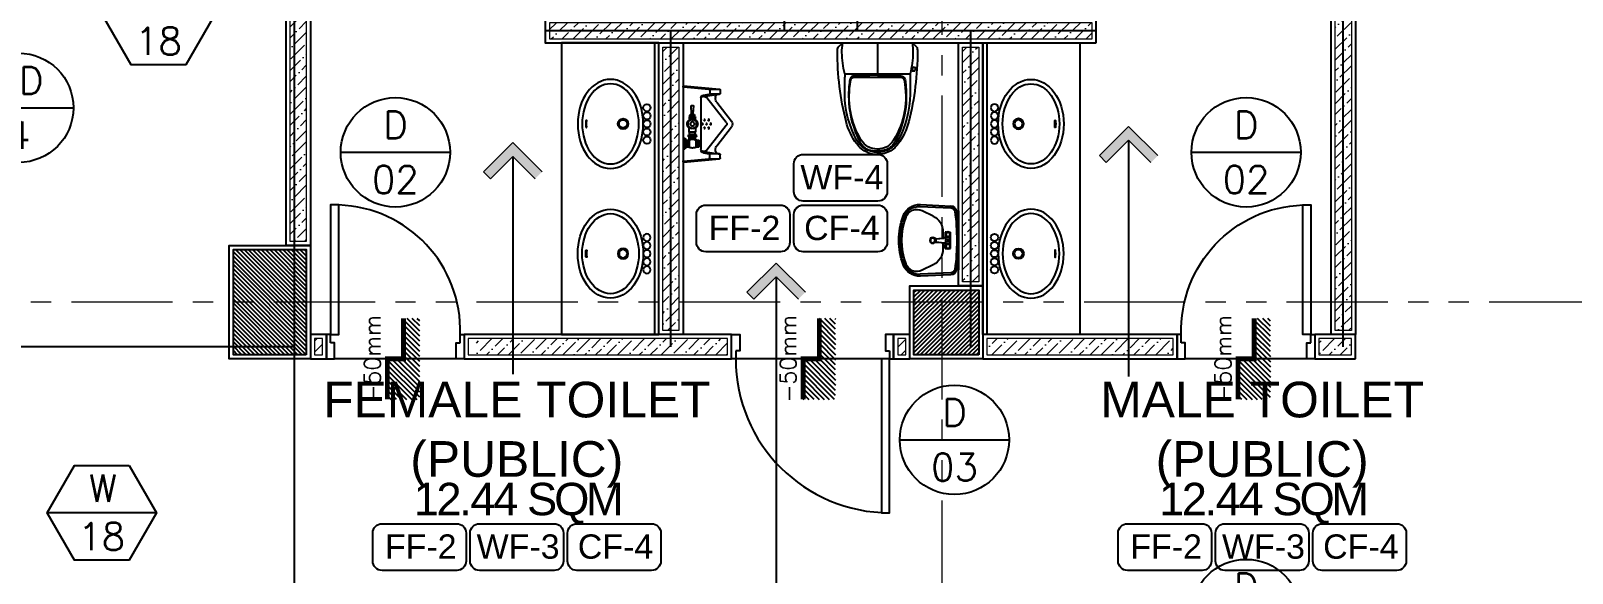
# Model space of a CAD drawing. Header units: metres. Extents: x -12400 to 1, y 0 to 106422.
# Drawn here: x -12079.38 to -12069.87, y 106400.4 to 106403.75 of the extents above; entities that cross this region are included whole.
import ezdxf
from ezdxf.enums import TextEntityAlignment as Align

# ---------------------------------------------------------------- set-up
doc = ezdxf.new("R2010")
doc.units = ezdxf.units.M
doc.header["$PDMODE"] = 35
doc.linetypes.add('HIDDEN2', pattern=[4.7625, 3.175, -1.5875])
doc.linetypes.add('PHANTOM2', pattern=[1.25, 0.625, -0.125, 0.125, -0.125, 0.125, -0.125])
for name, color, linetype, lineweight in [('A-DIM-100', 8, 'Continuous', 0), ('DIM 001', 251, 'Continuous', 13), ('HATCH', 250, 'Continuous', 5)]:
    doc.layers.add(name, color=color, linetype=linetype, lineweight=lineweight)
for name, color, linetype in [('F-ACC', 15, 'Continuous'), ('FIXTURE', 35, 'Continuous'), ('P-FIXT', 8, 'Continuous'), ('P-FIXT-MISC', 84, 'Continuous'), ('P-HIDE', 1, 'HIDDEN2'), ('SCH-DOOR', 23, 'Continuous'), ('SCH-FLR', 224, 'Continuous'), ('SCH-WIND', 181, 'Continuous'), ('stone', 15, 'Continuous'), ('THRESH', 1, 'Continuous'), ('tiles', 36, 'Continuous'), ('txt', 2, 'Continuous'), ('WALL', 7, 'Continuous')]:
    doc.layers.add(name, color=color, linetype=linetype)
doc.layers.add('GUIDELINES', color=206, linetype='Continuous', plot=False)
doc.styles.add('arial', font='arial.ttf')
doc.styles.add('Arial-Bold', font='arial.ttf')
doc.styles.add('CPDA-FONT', font='arial.ttf')
doc.styles.add('DIMTXT-100', font='arial.ttf')
doc.styles.add('swis721', font='swiss.ttf')
doc.styles.add('T-0.15', font='romans.shx', dxfattribs={"height": 0.15})
doc.styles.add('T125', font='simplex.shx', dxfattribs={"height": 125})
doc.dimstyles.new('CPDA - D40', dxfattribs={"dimscale": 0.4, "dimtxt": 200, "dimasz": 1.2, "dimexe": 0, "dimexo": 25, "dimgap": 50, "dimtad": 1, "dimdec": 0, "dimdsep": 46, "dimtxsty": 'CPDA-FONT', "dimblk": 'CPDA ARROWHEAD DIM.', "dimcen": 0.25, "dimclrd": 250, "dimclre": 250, "dimclrt": 2, "dimaunit": 1, "dimadec": 0, "dimazin": 0, "dimtfac": 1, "dimtdec": 0, "dimtix": 1, "dimtmove": 0, "dimatfit": 3, "dimldrblk": 'leader.cathy', "dimfxl": 1, "dimarcsym": 0})
doc.dimstyles.new('D-100', dxfattribs={"dimtxt": 0.2, "dimasz": 0.15, "dimexe": 0.1, "dimexo": 0.1, "dimgap": 0.1, "dimtad": 1, "dimdec": 3, "dimzin": 4, "dimdsep": 46, "dimtxsty": 'DIMTXT-100', "dimblk": 'ARCHTICK', "dimcen": 0.2, "dimdle": 0.1, "dimclrd": 8, "dimclre": 8, "dimclrt": 2, "dimadec": 0, "dimazin": 1, "dimtfac": 1, "dimtdec": 3, "dimtofl": 0, "dimtmove": 2, "dimatfit": 3, "dimfxl": 1, "dimarcsym": 0})
doc.dimstyles.new('DIM 200', dxfattribs={"dimtxt": 200, "dimasz": 1, "dimexe": 0, "dimexo": 40, "dimgap": 50, "dimtad": 1, "dimtoh": 1, "dimdec": 0, "dimlfac": 2, "dimtxsty": 'swis721', "dimblk": 'CIR', "dimcen": 0, "dimclrd": 155, "dimclre": 155, "dimclrt": 4, "dimadec": 0, "dimazin": 0, "dimtfac": 1, "dimtdec": 0, "dimtix": 1, "dimtmove": 1, "dimatfit": 3, "dimldrblk": 'CIR', "dimfxl": 0, "dimarcsym": 0})

# ---------------------------------------------------------------- blocks, each defined once
blk = doc.blocks.new('CIR')
at = {"color": 4}
blk.add_circle((0, 0), 50, dxfattribs=at)
blk = doc.blocks.new('D-TAG')
at = {"layer": 'SCH-DOOR'}
blk.add_line((-0.3, 0), (0.3, 0), dxfattribs=at)
blk.add_circle((0, 0), 0.3, dxfattribs=at)
at = {"layer": 'SCH-DOOR', "color": 2, "style": 'T-0.15'}
for tag, p in [('D-TAG', (0, 0.15)), ('D-NO', (0, -0.15))]:
    blk.add_attdef(tag, text='', height=0.15, dxfattribs=at).set_placement(p, align=Align.MIDDLE_CENTER)
blk = doc.blocks.new('CPDA ARROWHEAD DIM.')
at = {"layer": 'tiles', "color": 2}
for p, q in [((0, 67.7), (0, -67.7)), ((-67.7, 0), (67.7, 0))]:
    blk.add_line(p, q, dxfattribs=at)
at = {"layer": 'tiles', "color": 1}
blk.add_circle((0, 0), 37.7, dxfattribs=at)
blk = doc.blocks.new('leader.cathy')
at = {"layer": 'WALL', "lineweight": 9}
blk.add_hatch(color=1, dxfattribs=at).paths.add_polyline_path([(0, 0), (-34.5, 34.5), (-23.9, 45.1), (21.2, 0), (-23.9, -45.1), (-34.5, -34.5)])
at = {"layer": 'WALL', "color": 1, "lineweight": 9}
for p, q in [((-34.5, 34.5), (-23.9, 45.1)), ((0, 0), (-34.5, 34.5)), ((21.2, 0), (-23.9, 45.1)), ((-34.5, -34.5), (0, 0)), ((-23.9, -45.1), (21.2, 0))]:
    blk.add_line(p, q, dxfattribs=at)
blk = doc.blocks.new('_ArchTick')
at = {"color": 0, "linetype": 'ByBlock', "const_width": 0.15}
blk.add_lwpolyline([(-0.5, -0.5), (0.5, 0.5)], dxfattribs=at)
blk = doc.blocks.new('*D1845')
at = {"layer": 'DEFPOINTS', "color": 0, "transparency": 16777216}
for p in [(-12073.5794, 106409.9702), (-12075.4294, 106403.7452), (-12073.5794, 106403.7452)]:
    blk.add_point(p, dxfattribs=at)
at = {"layer": 'DIM 001', "color": 8, "lineweight": -2, "transparency": 16777216}
for p, q in [((-12075.4294, 106403.8452), (-12075.4294, 106410.0702)), ((-12073.5794, 106403.8452), (-12073.5794, 106410.0702)), ((-12075.5294, 106409.9702), (-12073.4794, 106409.9702))]:
    blk.add_line(p, q, dxfattribs=at)
at = {"layer": 'DIM 001', "color": 8, "lineweight": -2, "transparency": 16777216, "xscale": 0.15, "yscale": 0.15, "zscale": 0.15, "rotation": 180}
blk.add_blockref('_ArchTick', (-12075.4294, 106409.9702), dxfattribs=at)
at = {"layer": 'DIM 001', "color": 8, "lineweight": -2, "transparency": 16777216, "xscale": 0.15, "yscale": 0.15, "zscale": 0.15}
blk.add_blockref('_ArchTick', (-12073.5794, 106409.9702), dxfattribs=at)
at = {"layer": 'DIM 001', "color": 2, "transparency": 16777216, "insert": (-12074.5044, 106410.1723), "char_height": 0.2, "attachment_point": 5, "style": 'DIMTXT-100'}
blk.add_mtext('1.850', dxfattribs=at)
blk = doc.blocks.new('*D1846')
at = {"layer": 'DEFPOINTS', "color": 0, "transparency": 16777216}
for p in [(-12071.2794, 106409.9702), (-12071.2794, 106406.3702), (-12073.5794, 106403.7452)]:
    blk.add_point(p, dxfattribs=at)
at = {"layer": 'DIM 001', "color": 8, "lineweight": -2, "transparency": 16777216}
for p, q in [((-12073.5794, 106403.8452), (-12073.5794, 106410.0702)), ((-12071.2794, 106406.4702), (-12071.2794, 106410.0702)), ((-12073.6794, 106409.9702), (-12071.1794, 106409.9702))]:
    blk.add_line(p, q, dxfattribs=at)
at = {"layer": 'DIM 001', "color": 8, "lineweight": -2, "transparency": 16777216, "xscale": 0.15, "yscale": 0.15, "zscale": 0.15, "rotation": 180}
blk.add_blockref('_ArchTick', (-12073.5794, 106409.9702), dxfattribs=at)
at = {"layer": 'DIM 001', "color": 8, "lineweight": -2, "transparency": 16777216, "xscale": 0.15, "yscale": 0.15, "zscale": 0.15}
blk.add_blockref('_ArchTick', (-12071.2794, 106409.9702), dxfattribs=at)
at = {"layer": 'DIM 001', "color": 2, "transparency": 16777216, "insert": (-12072.4294, 106410.1724), "char_height": 0.2, "attachment_point": 5, "style": 'DIMTXT-100'}
blk.add_mtext('2.300', dxfattribs=at)
blk = doc.blocks.new('*D1847')
at = {"layer": 'DEFPOINTS', "color": 0, "transparency": 16777216}
for p in [(-12077.7544, 106409.9702), (-12077.7544, 106407.0702), (-12075.4294, 106403.7452)]:
    blk.add_point(p, dxfattribs=at)
at = {"layer": 'DIM 001', "color": 8, "lineweight": -2, "transparency": 16777216}
for p, q in [((-12077.7544, 106407.1702), (-12077.7544, 106410.0702)), ((-12075.4294, 106403.8452), (-12075.4294, 106410.0702)), ((-12075.3294, 106409.9702), (-12077.8544, 106409.9702))]:
    blk.add_line(p, q, dxfattribs=at)
at = {"layer": 'DIM 001', "color": 8, "lineweight": -2, "transparency": 16777216, "xscale": 0.15, "yscale": 0.15, "zscale": 0.15, "rotation": 180}
blk.add_blockref('_ArchTick', (-12077.7544, 106409.9702), dxfattribs=at)
at = {"layer": 'DIM 001', "color": 8, "lineweight": -2, "transparency": 16777216, "xscale": 0.15, "yscale": 0.15, "zscale": 0.15}
blk.add_blockref('_ArchTick', (-12075.4294, 106409.9702), dxfattribs=at)
at = {"layer": 'DIM 001', "color": 2, "transparency": 16777216, "insert": (-12076.5919, 106410.1724), "char_height": 0.2, "attachment_point": 5, "style": 'DIMTXT-100'}
blk.add_mtext('2.325', dxfattribs=at)
blk = doc.blocks.new('*D1851')
at = {"layer": 'DEFPOINTS', "color": 0, "transparency": 16777216}
for p in [(-12086.7544, 106406.3702), (-12088.9044, 106401.7952), (-12077.6544, 106401.7952)]:
    blk.add_point(p, dxfattribs=at)
at = {"layer": 'DIM 001', "color": 8, "lineweight": -2, "transparency": 16777216}
for p, q in [((-12088.9044, 106406.4702), (-12088.9044, 106401.6952)), ((-12086.8544, 106406.3702), (-12089.0044, 106406.3702)), ((-12077.7544, 106401.7952), (-12089.0044, 106401.7952))]:
    blk.add_line(p, q, dxfattribs=at)
at = {"layer": 'DIM 001', "color": 8, "lineweight": -2, "transparency": 16777216, "xscale": 0.15, "yscale": 0.15, "zscale": 0.15}
for p, rotation in [((-12088.9044, 106406.3702), 90), ((-12088.9044, 106401.7952), 270)]:
    blk.add_blockref('_ArchTick', p, dxfattribs=dict(at, rotation=rotation))
at = {"layer": 'DIM 001', "color": 2, "transparency": 16777216, "insert": (-12089.1061, 106404.0827), "char_height": 0.2, "attachment_point": 5, "rotation": 90, "style": 'DIMTXT-100'}
blk.add_mtext('4.575', dxfattribs=at)
blk = doc.blocks.new('*D1884')
at = {"layer": 'DEFPOINTS', "color": 0, "transparency": 16777216}
for p in [(-12077.6544, 106401.7952), (-12088.9044, 106400.1452), (-12076.0794, 106400.1452)]:
    blk.add_point(p, dxfattribs=at)
at = {"layer": 'DIM 001', "color": 8, "lineweight": -2, "transparency": 16777216}
for p, q in [((-12088.9044, 106401.8952), (-12088.9044, 106400.0452)), ((-12077.7544, 106401.7952), (-12089.0044, 106401.7952)), ((-12076.1794, 106400.1452), (-12089.0044, 106400.1452))]:
    blk.add_line(p, q, dxfattribs=at)
at = {"layer": 'DIM 001', "color": 8, "lineweight": -2, "transparency": 16777216, "xscale": 0.15, "yscale": 0.15, "zscale": 0.15}
for p, rotation in [((-12088.9044, 106401.7952), 90), ((-12088.9044, 106400.1452), 270)]:
    blk.add_blockref('_ArchTick', p, dxfattribs=dict(at, rotation=rotation))
at = {"layer": 'DIM 001', "color": 2, "transparency": 16777216, "insert": (-12089.1065, 106400.9702), "char_height": 0.2, "attachment_point": 5, "rotation": 90, "style": 'DIMTXT-100'}
blk.add_mtext('1.650', dxfattribs=at)
blk = doc.blocks.new('A$C1B753C5A')
at = {"layer": 'WALL'}
h = blk.add_hatch(dxfattribs=at)
h.set_pattern_fill('ANSI31', color=250, scale=0.15)
h.set_pattern_definition([(45, (-1494.388103, 303.067724), (-0.01325825215, 0.01325825215), [])])
h.paths.add_polyline_path([(0.475, 0.675), (0.025, 0.675), (0.025, 0.025), (0.475, 0.025)])
at = {"color": 7}
blk.add_lwpolyline([(0, 0), (0.5, 0), (0.5, 0.7), (0, 0.7)], close=True, dxfattribs=at)
at = {"layer": 'stone', "color": 5}
blk.add_lwpolyline([(0.025, 0.025), (0.475, 0.025), (0.475, 0.675), (0.025, 0.675)], close=True, dxfattribs=at)
blk = doc.blocks.new('COLUMNS2F')
at = {"layer": 'WALL'}
h = blk.add_hatch(dxfattribs=at)
h.set_pattern_fill('ANSI31', color=250, scale=0.15)
h.set_pattern_definition([(45, (-1563.750208, 228.420836), (-0.0132582521472, 0.0132582521472), [])])
h.paths.add_polyline_path([(-12149.7294, 106338.925), (-12149.7294, 106339.325), (-12150.1294, 106339.325), (-12150.1294, 106338.925)])
at = {"color": 7}
blk.add_lwpolyline([(-12149.7044, 106338.9), (-12150.1544, 106338.9), (-12150.1544, 106339.35), (-12149.7044, 106339.35)], close=True, dxfattribs=at)
at = {"layer": 'stone', "color": 5}
blk.add_lwpolyline([(-12149.7294, 106338.925), (-12150.1294, 106338.925), (-12150.1294, 106339.325), (-12149.7294, 106339.325)], close=True, dxfattribs=at)
at = {"xscale": -1}
blk.add_blockref('A$C1B753C5A', (-12153.8544, 106338.9), dxfattribs=at)
blk = doc.blocks.new('*U1966')
at = {"layer": 'HATCH'}
h = blk.add_hatch(dxfattribs=at)
h.set_pattern_fill('ANSI36', color=256, scale=0.015)
h.set_pattern_definition([(45, (12095.32419, -106406.766595), (0.02525697034, 0.092608891249), [0.1190625, -0.0238125, 0, -0.0238125])])
h.paths.add_polyline_path([(0.025, 0.125), (0.025, 0.025), (4.025, 0.025), (4.025, 0.125)])
at = {"color": 4}
blk.add_lwpolyline([(4.05, 0), (4.05, 0.15), (0, 0.15), (0, 0)], close=True, dxfattribs=at)
at = {"layer": 'HATCH'}
blk.add_lwpolyline([(4.025, 0.025), (4.025, 0.125), (0.025, 0.125), (0.025, 0.025)], close=True, dxfattribs=at)
blk = doc.blocks.new('*U1733')
at = {"layer": 'HATCH'}
h = blk.add_hatch(dxfattribs=at)
h.set_pattern_fill('ANSI36', color=256, scale=0.015)
h.set_pattern_definition([(45, (12092.47419, -106406.766595), (0.02525697034, 0.092608891249), [0.1190625, -0.0238125, 0, -0.0238125])])
h.paths.add_polyline_path([(0.025, 0.125), (0.025, 0.025), (1.175, 0.025), (1.175, 0.125)])
at = {"color": 4}
blk.add_lwpolyline([(1.2, 0), (1.2, 0.15), (0, 0.15), (0, 0)], close=True, dxfattribs=at)
at = {"layer": 'HATCH'}
blk.add_lwpolyline([(1.175, 0.025), (1.175, 0.125), (0.025, 0.125), (0.025, 0.025)], close=True, dxfattribs=at)
blk = doc.blocks.new('A$C5BEE79EC')
at = {"layer": 'FIXTURE', "color": 3}
for points in [[(-0.1, 0.825), (-0.15, 0.825), (-0.15, 0.85), (0, 0.85), (0, 0.8), (-0.1, 0.8), (-0.1, 0.825)], [(-0.1, 0.025), (-0.15, 0.025), (-0.15, 0), (0, 0), (0, 0.05), (-0.1, 0.05), (-0.1, 0.025)]]:
    blk.add_lwpolyline(points, dxfattribs=at)
at = {"layer": 'FIXTURE', "color": 2, "ltscale": 0.3}
blk.add_lwpolyline([(-0.15, 0.025), (-0.15, 0.075), (-0.95, 0.075), (-0.95, 0.025)], close=True, dxfattribs=at)
at = {"layer": 'FIXTURE', "color": 1}
blk.add_arc((-0.175, 0.05), 0.7754, 88.15239, 178.15239, dxfattribs=at)
blk = doc.blocks.new('*U1734')
at = {"layer": 'HATCH'}
h = blk.add_hatch(dxfattribs=at)
h.set_pattern_fill('ANSI36', color=256, scale=0.015)
h.set_pattern_definition([(45, (12094.67419, -106406.766595), (0.02525697034, 0.092608891249), [0.1190625, -0.0238125, 0, -0.0238125])])
h.paths.add_polyline_path([(0.025, 0.125), (0.025, 0.025), (3.375, 0.025), (3.375, 0.125)])
at = {"color": 4}
blk.add_lwpolyline([(3.4, 0), (3.4, 0.15), (0, 0.15), (0, 0)], close=True, dxfattribs=at)
at = {"layer": 'HATCH'}
blk.add_lwpolyline([(3.375, 0.025), (3.375, 0.125), (0.025, 0.125), (0.025, 0.025)], close=True, dxfattribs=at)
blk = doc.blocks.new('*U1748')
at = {"layer": 'HATCH'}
h = blk.add_hatch(dxfattribs=at)
h.set_pattern_fill('ANSI36', color=256, scale=0.015)
h.set_pattern_definition([(45, (12092.77419, -106406.766595), (0.02525697034, 0.092608891249), [0.1190625, -0.0238125, 0, -0.0238125])])
h.paths.add_polyline_path([(0.025, 0.125), (0.025, 0.025), (1.475, 0.025), (1.475, 0.125)])
at = {"color": 4}
blk.add_lwpolyline([(1.5, 0), (1.5, 0.15), (0, 0.15), (0, 0)], close=True, dxfattribs=at)
at = {"layer": 'HATCH'}
blk.add_lwpolyline([(1.475, 0.025), (1.475, 0.125), (0.025, 0.125), (0.025, 0.025)], close=True, dxfattribs=at)
blk = doc.blocks.new('*U1735')
at = {"layer": 'HATCH'}
h = blk.add_hatch(dxfattribs=at)
h.set_pattern_fill('ANSI36', color=256, scale=0.015)
h.set_pattern_definition([(45, (12093.07419, -106406.766595), (0.02525697034, 0.092608891249), [0.1190625, -0.0238125, 0, -0.0238125])])
h.paths.add_polyline_path([(0.025, 0.125), (0.025, 0.025), (1.775, 0.025), (1.775, 0.125)])
at = {"color": 4}
blk.add_lwpolyline([(1.8, 0), (1.8, 0.15), (0, 0.15), (0, 0)], close=True, dxfattribs=at)
at = {"layer": 'HATCH'}
blk.add_lwpolyline([(1.775, 0.025), (1.775, 0.125), (0.025, 0.125), (0.025, 0.025)], close=True, dxfattribs=at)
blk = doc.blocks.new('*U1746')
at = {"layer": 'HATCH'}
h = blk.add_hatch(dxfattribs=at)
h.set_pattern_fill('ANSI36', color=256, scale=0.015)
h.set_pattern_definition([(45, (12091.52419, -106406.766595), (0.02525697034, 0.092608891249), [0.1190625, -0.0238125, 0, -0.0238125])])
h.paths.add_polyline_path([(0.025, 0.125), (0.025, 0.025), (0.225, 0.025), (0.225, 0.125)])
at = {"color": 4}
blk.add_lwpolyline([(0.25, 0), (0.25, 0.15), (0, 0.15), (0, 0)], close=True, dxfattribs=at)
at = {"layer": 'HATCH'}
blk.add_lwpolyline([(0.225, 0.025), (0.225, 0.125), (0.025, 0.125), (0.025, 0.025)], close=True, dxfattribs=at)
blk = doc.blocks.new('*U1744')
at = {"layer": 'HATCH'}
h = blk.add_hatch(dxfattribs=at)
h.set_pattern_fill('ANSI36', color=256, scale=0.015)
h.set_pattern_definition([(45, (12091.37419, -106406.766595), (0.02525697034, 0.092608891249), [0.1190625, -0.0238125, 0, -0.0238125])])
h.paths.add_polyline_path([(0.025, 0.125), (0.025, 0.025), (0.075, 0.025), (0.075, 0.125)])
at = {"color": 4}
blk.add_lwpolyline([(0.1, 0), (0.1, 0.15), (0, 0.15), (0, 0)], close=True, dxfattribs=at)
at = {"layer": 'HATCH'}
blk.add_lwpolyline([(0.075, 0.025), (0.075, 0.125), (0.025, 0.125), (0.025, 0.025)], close=True, dxfattribs=at)
blk = doc.blocks.new('AM-UFV-P')
for p, q in [((-35, 0), (35, 0)), ((-35, 0), (-35, -4)), ((35, 0), (35, -4)), ((-183.5, -53), (-232.6, -50.1)), ((-183.5, -63), (-232.6, -65.9)), ((-183.5, -53), (-183.5, -63)), ((-179.5, -44.5), (-175.5, -43)), ((-179.5, -44.5), (-179.5, -71.5)), ((-175.5, -73), (-179.5, -71.5)), ((-175.5, -43), (-175.5, -73)), ((-165.5, -43), (-175.5, -43)), ((-165.5, -73), (-175.5, -73)), ((-165.5, -43.5), (-165.5, -72.5)), ((-153, -39.5), (-164, -39.5)), ((-164, -47.5), (-164, -49.5)), ((-153, -47.5), (-164, -47.5)), ((-153, -49.5), (-164, -49.5)), ((-164, -66.5), (-164, -68.5)), ((-153, -66.5), (-164, -66.5)), ((-153, -68.5), (-164, -68.5)), ((-153, -76.5), (-164, -76.5)), ((-153, -47.5), (-153, -49.5)), ((-153, -66.5), (-153, -68.5)), ((-151.5, -43.5), (-151.5, -72.5)), ((-149.5, -71.5), (-148.5, -73)), ((-145.6, -43), (-148.5, -43)), ((-148.5, -43), (-148.5, -44.5)), ((-145.6, -73), (-148.5, -73)), ((-148.3, -54.4), (-137.8, -36.2)), ((-137.8, -79.8), (-148.3, -61.6)), ((-143.4, -42), (-145.2, -42)), ((-143.4, -74), (-145.2, -74)), ((-131.5, -32.6), (-110.5, -32.6)), ((-110.5, -83.4), (-131.5, -83.4)), ((-104.2, -36.2), (-93.7, -54.4)), ((-93.7, -61.6), (-104.2, -79.8)), ((-70, -37.5), (-102.7, -37.5)), ((-70, -78.5), (-102.7, -78.5)), ((-73, -37.5), (-73, -78.5)), ((-70, -37.5), (-70, -78.5)), ((-56.5, -41), (-70, -41)), ((-56.5, -75), (-70, -75)), ((-56.5, -38.5), (-56.5, -77.5)), ((-43, -33), (-55, -33)), ((-55, -44), (-55, -47)), ((-43, -44), (-55, -44)), ((-43, -47), (-55, -47)), ((-55, -69), (-55, -72)), ((-43, -69), (-55, -69)), ((-43, -72), (-55, -72)), ((-43, -83), (-55, -83)), ((-43, -44), (-43, -47)), ((-43, -69), (-43, -72)), ((-27.5, -38), (-41.5, -38)), ((-41.5, -38.5), (-41.5, -77.5)), ((-27.5, -78), (-41.5, -78)), ((-35, -4), (35, -4)), ((-35, -4), (-33, -12)), ((-27.5, -38), (-26.9, -37)), ((-27.5, -78), (-27.5, -38)), ((-27.5, -78), (-26.9, -79)), ((-26.9, -37), (23.5, -37)), ((-26.9, -79), (23.5, -79)), ((-21, -18.5), (-21, -35)), ((-21, -28.5), (-12, -28.5)), ((-21, -83), (21, -83)), ((-21, -83), (-21, -97.5)), ((-21, -92.5), (-15, -92.5)), ((-16.5, -16), (16.5, -16)), ((-15, -92.5), (-15, -100.5)), ((-12, -18.5), (-10, -18.5)), ((-12, -18.5), (-12, -28.5)), ((-10, -18.5), (-10, -28.5)), ((-10, -28.5), (10, -28.5)), ((-6, -92.5), (-6, -100.5)), ((-6, -92.5), (6, -92.5)), ((6, -92.5), (6, -100.5)), ((10, -18.5), (12, -18.5)), ((10, -18.5), (10, -28.5)), ((12, -18.5), (12, -28.5)), ((12, -28.5), (21, -28.5)), ((15, -92.5), (21, -92.5)), ((15, -92.5), (15, -100.5)), ((21, -18.5), (21, -35)), ((21, -83), (21, -97.5)), ((35, -4), (33, -12)), ((-18, -100.5), (18, -100.5)), ((-15.5, -100.5), (-15.5, -102.3)), ((15.5, -100.5), (15.5, -102.3))]:
    blk.add_line(p, q)
for points in [[(-151.5, -43), (-151.5, -43), (-150.5, -44.5)], [(-149.5, -71.5), (-150.5, -73), (-151.5, -71.5)], [(-150.5, -73), (-149.5, -43)], [(-148.5, -44.5), (-149.5, -43), (-150.5, -44.5)]]:
    blk.add_lwpolyline(points)
blk.add_circle((-121, -58), 12.5)
for centre, radius, start, end in [((-211.9, -58), 23.6, 164.14334, 195.85666), ((-232.7, -52.1), 2, 86.60732, 164.14334), ((-232.7, -63.9), 2, 195.85666, 273.39268), ((-179.2, -54.6), 4.59, 93.85346, 159.88634), ((-179.2, -61.4), 4.59, 200.11366, 266.14654), ((-159.4, -43.5), 6.08, 138.88791, 221.11209), ((-140.7, -58), 24.8, 159.98404, 200.01596), ((-159.4, -72.5), 6.08, 138.88791, 221.11209), ((-157.6, -43.5), 6.08, 318.88791, 41.11209), ((-176.3, -58), 24.8, 339.98404, 20.01596), ((-157.6, -72.5), 6.08, 318.88791, 41.11209), ((-121, -58), 32.5, 39.1069, 155.34698), ((-121, -58), 32.5, 206.36085, 320.8931), ((-108.5, -58), 40, 156.40226, 203.59774), ((-121, -58), 27.5, 172.44635, 187.55365), ((-121, -58), 27.5, 127.55365, 172.44635), ((-121, -58), 27.5, 187.55365, 232.44635), ((-121, -58), 27.5, 112.44635, 127.55365), ((-121, -58), 27.5, 232.44635, 247.55365), ((-121, -58), 27.5, 67.55365, 112.44635), ((-121, -58), 27.5, 247.55365, 292.44635), ((-121, -58), 27.5, 52.44635, 67.55365), ((-121, -58), 27.5, 292.44635, 307.55365), ((-121, -58), 27.5, 7.55365, 52.44635), ((-121, -58), 27.5, 307.55365, 352.44635), ((-164.5, -58), 71.5, 343.3487, 16.6513), ((-121, -58), 27.5, 352.44635, 7.55365), ((-45.7, -38.5), 10.8, 149.48976, 210.51024), ((-15.4, -58), 41.1, 164.46967, 195.53033), ((-45.7, -77.5), 10.8, 149.48976, 210.51024), ((-52.3, -38.5), 10.8, 329.48976, 30.51024), ((-82.6, -58), 41.1, 344.46967, 15.53033), ((-52.3, -77.5), 10.8, 329.48976, 30.51024), ((-30.1, -11.3), 3, 194.03624, 263.40654), ((0, 249.1), 265.1, 263.40654, 276.59346), ((8.7, -58), 36.2, 144.56325, 215.43675), ((-26, -83.4), 5.06, 4.20935, 59.80142), ((-23, -35), 2, 270, 0), ((-16.5, -21.3), 5.3, 31.89079, 148.10921), ((-16.5, -24.4), 6.06, 222.07502, 317.92498), ((-18, -92.5), 3, 359.88573, 180.11427), ((0, -37.2), 21.3, 61.92751, 118.07249), ((0, -4.5), 26, 247.38014, 292.61986), ((0, -97), 7.49, 36.77843, 143.22157), ((16.5, -21.3), 5.3, 31.89079, 148.10921), ((16.5, -24.4), 6.06, 222.07502, 317.92498), ((18, -92.5), 3, 359.88573, 180.11427), ((23, -35), 2, 180, 270), ((26, -83.4), 5.06, 120.19858, 175.79065), ((-29.6, -58), 57.1, 338.4314, 21.5686), ((30.1, -11.3), 3, 276.59346, 345.96376), ((-18, -97.5), 3, 180, 270), ((-13, -102.3), 2.5, 180, 263.68163), ((0, 15.1), 120.6, 263.68163, 276.31837), ((13, -102.3), 2.5, 276.31837, 0), ((18, -97.5), 3, 270, 0)]:
    blk.add_arc(centre, radius, start, end)
blk = doc.blocks.new('A$C70C25C89')
at = {"layer": 'P-FIXT'}
for p, q in [((-0.227, 0), (-0.232, 0)), ((-0.227, 0), (0.227, 0)), ((0.227, 0), (0.232, 0)), ((-0.235, -0.0032), (-0.215, -0.225)), ((-0.23, -0.0032), (-0.2153, -0.1603)), ((0.235, -0.0032), (0.215, -0.225)), ((0.23, -0.0032), (0.2153, -0.1603)), ((-0.215, -0.1617), (-0.215, -0.225)), ((-0.2103, -0.165), (-0.1892, -0.165)), ((-0.185, -0.225), (-0.185, -0.1628)), ((-0.178, -0.1264), (-0.1843, -0.1609)), ((-0.1692, -0.1285), (-0.1837, -0.2168)), ((-0.1692, -0.1285), (-0.1665, -0.1117)), ((-0.0095, -0.2672), (-0.1621, -0.1472)), ((-0.1583, -0.11), (0.1583, -0.11)), ((0.0095, -0.2672), (0.1621, -0.1472)), ((0.1692, -0.1285), (0.1665, -0.1117)), ((0.1692, -0.1285), (0.1837, -0.2168)), ((0.178, -0.1264), (0.1843, -0.1609)), ((0.185, -0.225), (0.185, -0.1628)), ((0.2103, -0.165), (0.1892, -0.165)), ((0.215, -0.1617), (0.215, -0.225)), ((-0.21, -0.23), (-0.19, -0.23)), ((-0.1837, -0.2168), (-0.185, -0.225)), ((-0.1639, -0.2), (-0.1593, -0.2)), ((-0.1339, -0.2091), (-0.0181, -0.2989)), ((0.1339, -0.2091), (0.0181, -0.2989)), ((0.1639, -0.2), (0.1593, -0.2)), ((0.1837, -0.2168), (0.185, -0.225)), ((0.21, -0.23), (0.19, -0.23))]:
    blk.add_line(p, q, dxfattribs=at)
for centre, radius, start, end in [((-0.232, -0.003), 0.003, 90, 183.81408), ((-0.227, -0.003), 0.003, 90, 183.46823), ((0.227, -0.003), 0.003, 356.53177, 90), ((0.232, -0.003), 0.003, 356.18592, 90), ((-0.2103, -0.16), 0.005, 183.46823, 270), ((-0.1892, -0.16), 0.005, 270, 349.69515), ((-0.1583, -0.13), 0.02, 90, 169.69515), ((-0.1495, -0.1317), 0.02, 170.70986, 230.68375), ((0.1583, -0.13), 0.02, 10.30485, 90), ((0.1495, -0.1317), 0.02, 309.31625, 9.29014), ((0.1892, -0.16), 0.005, 190.30485, 270), ((0.2103, -0.16), 0.005, 270, 356.53177), ((-0.21, -0.225), 0.005, 180, 270), ((-0.19, -0.225), 0.005, 270, 0), ((-0.1639, -0.22), 0.02, 90, 170.70986), ((-0.1593, -0.24), 0.04, 50.68375, 90), ((0, -0.2556), 0.015, 230.68375, 309.31625), ((0.1593, -0.24), 0.04, 90, 129.31625), ((0.1639, -0.22), 0.02, 9.29014, 90), ((0.19, -0.225), 0.005, 180, 270), ((0.21, -0.225), 0.005, 270, 0), ((0, -0.275), 0.03, 232.81529, 307.18471)]:
    blk.add_arc(centre, radius, start, end, dxfattribs=at)
at = {"layer": 'P-FIXT-MISC'}
for centre in [(-0.025, -0.1327), (-0.025, -0.1577), (0, -0.1202), (0, -0.1452), (0, -0.1702), (0.025, -0.1327), (0.025, -0.1577)]:
    blk.add_circle(centre, 0.004, dxfattribs=at)
for centre in [(-0.025, -0.1077), (0.025, -0.1077)]:
    blk.add_arc(centre, 0.004, 215.67537, 324.32463, dxfattribs=at)
at = {"layer": 'P-HIDE', "xscale": 0.001, "yscale": 0.001, "zscale": 0.001}
blk.add_blockref('AM-UFV-P', (0.121, 0), dxfattribs=at)
blk = doc.blocks.new('FIREDOOR-1050')
at = {"layer": 'FIXTURE', "color": 2, "ltscale": 0.3}
blk.add_lwpolyline([(1514.2631, -407.7269), (1514.3131, -407.7269), (1514.3131, -406.7769), (1514.2631, -406.7769)], close=True, dxfattribs=at)
at = {"layer": 'FIXTURE', "color": 3}
for points in [[(1514.2631, -407.7769), (1514.2631, -407.7269), (1514.2381, -407.7269), (1514.2381, -407.8769), (1514.2881, -407.8769), (1514.2881, -407.7769), (1514.2631, -407.7769)], [(1515.2131, -407.7769), (1515.2131, -407.7269), (1515.2381, -407.7269), (1515.2381, -407.8769), (1515.1881, -407.8769), (1515.1881, -407.7769), (1515.2131, -407.7769)]]:
    blk.add_lwpolyline(points, dxfattribs=at)
at = {"layer": 'FIXTURE', "color": 1}
blk.add_arc((1514.2631, -407.7269), 0.95, 0, 90, dxfattribs=at)
blk = doc.blocks.new('*U1732')
at = {"layer": 'HATCH'}
h = blk.add_hatch(dxfattribs=at)
h.set_pattern_fill('ANSI36', color=256, scale=0.015)
h.set_pattern_definition([(45, (12095.67419, -106406.766595), (0.02525697034, 0.092608891249), [0.1190625, -0.0238125, 0, -0.0238125])])
h.paths.add_polyline_path([(0.025, 0.125), (0.025, 0.025), (4.375, 0.025), (4.375, 0.125)])
at = {"color": 4}
blk.add_lwpolyline([(4.4, 0), (4.4, 0.15), (0, 0.15), (0, 0)], close=True, dxfattribs=at)
at = {"layer": 'HATCH'}
blk.add_lwpolyline([(4.375, 0.025), (4.375, 0.125), (0.025, 0.125), (0.025, 0.025)], close=True, dxfattribs=at)
blk = doc.blocks.new('*U1970')
at = {"layer": 'HATCH'}
h = blk.add_hatch(dxfattribs=at)
h.set_pattern_fill('ANSI36', color=256, scale=0.015)
h.set_pattern_definition([(45, (12092.92419, -106406.766595), (0.02525697034, 0.092608891249), [0.1190625, -0.0238125, 0, -0.0238125])])
h.paths.add_polyline_path([(0.075, 0.125), (0.075, 0.025), (1.625, 0.025), (1.625, 0.125)])
at = {"color": 4}
blk.add_lwpolyline([(1.65, 0), (1.65, 0.15), (0, 0.15), (0, 0)], close=True, dxfattribs=at)
at = {"layer": 'HATCH'}
blk.add_lwpolyline([(1.625, 0.025), (1.625, 0.125), (0.025, 0.125), (0.025, 0.025)], close=True, dxfattribs=at)
blk = doc.blocks.new('lav s')
at = {"layer": 'F-ACC'}
blk.add_lwpolyline([(3864.7471, -3208.867, -0.057223), (3864.7471, -3208.907, 1), (3864.7522, -3208.907, 0.055626), (3864.7522, -3208.867)], format="xyb", dxfattribs=at)
for centre, radius in [((3864.3758, -3208.787), 0.0225), ((3864.3758, -3208.837), 0.0225), ((3864.3758, -3208.887), 0.0225), ((3864.3758, -3208.937), 0.0225), ((3864.5233, -3208.887), 0.0325), ((3864.5233, -3208.887), 0.025), ((3864.3758, -3208.987), 0.0225)]:
    blk.add_circle(centre, radius, dxfattribs=at)
blk.add_arc((3864.7497, -3208.867), 0.0025, 0, 186.45762, dxfattribs=at)
at = {"layer": 'F-ACC', "extrusion": (0, 0, -1)}
for major_axis, ratio in [((0, 0.275), 0.736364), ((0, 0.2475), 0.707071)]:
    blk.add_ellipse((3864.6008, -3208.887), major_axis=major_axis, ratio=ratio, dxfattribs=at)
blk = doc.blocks.new('WC1')
for p, q in [((-162577, -159699.2), (-162547.9, -159673.6)), ((-162121, -159673.6), (-162547.9, -159673.6)), ((-162334.4, -159673.6), (-162334.4, -159864)), ((-162091.9, -159699.2), (-162121, -159673.6)), ((-162552.5, -159820.8), (-162569.2, -159824.9)), ((-162569.2, -159824.9), (-162565.4, -159846.5)), ((-162548.4, -159844.7), (-162565.4, -159846.5)), ((-162552.6, -159820.8), (-162548.4, -159844.7)), ((-162536.4, -159864), (-162535.4, -159884.4)), ((-162132.5, -159864), (-162536.4, -159864)), ((-162192.9, -159884.9), (-162476, -159884.9)), ((-162132.5, -159864), (-162133.5, -159884.4)), ((-162334.6, -160328.4), (-162334.2, -160328.4)), ((-162334.4, -160328.4), (-162334.4, -160360.6))]:
    blk.add_line(p, q)
for points in [[(-162334.4, -159873.3), (-162381.6, -159873.5), (-162418.1, -159874), (-162445.3, -159874.9), (-162464.7, -159876), (-162477.8, -159877.3), (-162486.1, -159878.9), (-162491.2, -159880.6), (-162494.4, -159882.5), (-162494.4, -159882.5), (-162497, -159884.6), (-162499.4, -159887.2), (-162501.5, -159890.5), (-162503.4, -159894.9), (-162505.1, -159900.8), (-162506.6, -159908.5), (-162508, -159918.2), (-162509.3, -159930.3), (-162509.3, -159930.3), (-162510.5, -159945.1), (-162511.6, -159962.2), (-162512.3, -159981.4), (-162512.5, -160002.3), (-162512, -160024.5), (-162510.9, -160047.6), (-162508.8, -160071.4), (-162505.6, -160095.4), (-162505.6, -160095.4), (-162501.3, -160119.3), (-162496, -160142.9), (-162489.9, -160165.7), (-162483.3, -160187.7), (-162476.3, -160208.3), (-162469.1, -160227.5), (-162461.9, -160244.8), (-162455, -160260), (-162455, -160260), (-162448.5, -160272.9), (-162442.5, -160283.7), (-162436.9, -160292.6), (-162431.8, -160299.8), (-162427.1, -160305.6), (-162422.9, -160310.2), (-162419.1, -160313.8), (-162415.9, -160316.8), (-162415.9, -160316.8), (-162413, -160319.2), (-162410.5, -160321.3), (-162408.3, -160323.1), (-162406.1, -160324.6), (-162403.9, -160326), (-162401.5, -160327.2), (-162398.9, -160328.5), (-162395.9, -160329.8), (-162395.9, -160329.8), (-162392.3, -160331.3), (-162388, -160332.8), (-162382.8, -160334.3), (-162376.3, -160335.8), (-162368.5, -160337.2), (-162359.1, -160338.4), (-162347.8, -160339.3), (-162334.4, -160340)], [(-162334.4, -159873.3), (-162287.2, -159873.5), (-162250.8, -159874), (-162223.6, -159874.9), (-162204.2, -159876), (-162191.1, -159877.3), (-162182.7, -159878.9), (-162177.7, -159880.6), (-162174.5, -159882.5), (-162174.5, -159882.5), (-162171.8, -159884.6), (-162169.5, -159887.2), (-162167.4, -159890.5), (-162165.5, -159894.9), (-162163.8, -159900.8), (-162162.3, -159908.5), (-162160.9, -159918.2), (-162159.6, -159930.3), (-162159.6, -159930.3), (-162158.3, -159945.1), (-162157.3, -159962.2), (-162156.6, -159981.4), (-162156.4, -160002.3), (-162156.8, -160024.5), (-162158, -160047.6), (-162160.1, -160071.4), (-162163.3, -160095.4), (-162163.3, -160095.4), (-162167.6, -160119.3), (-162172.9, -160142.9), (-162178.9, -160165.7), (-162185.6, -160187.7), (-162192.6, -160208.3), (-162199.8, -160227.5), (-162207, -160244.8), (-162213.9, -160260), (-162213.9, -160260), (-162220.4, -160272.9), (-162226.4, -160283.7), (-162232, -160292.6), (-162237.1, -160299.8), (-162241.8, -160305.6), (-162246, -160310.2), (-162249.7, -160313.8), (-162253, -160316.8), (-162253, -160316.8), (-162255.8, -160319.2), (-162258.3, -160321.3), (-162260.6, -160323.1), (-162262.8, -160324.6), (-162265, -160326), (-162267.4, -160327.2), (-162270, -160328.5), (-162273, -160329.8), (-162273, -160329.8), (-162276.6, -160331.3), (-162280.9, -160332.8), (-162286.1, -160334.3), (-162292.5, -160335.8), (-162300.4, -160337.2), (-162309.8, -160338.4), (-162321.1, -160339.3), (-162334.4, -160340)], [(-162398.9, -160348.3), (-162378.2, -160355.9), (-162356.5, -160359.9), (-162334.4, -160360.6)], [(-162270, -160348.3), (-162290.7, -160355.9), (-162312.4, -160359.9), (-162334.4, -160360.6)]]:
    blk.add_lwpolyline(points)
for centre, radius, start, end in [((-162514.7, -159723.6), 66.9, 158.57593, 180), ((-162253.9, -159732.2), 299.8, 168.74135, 180), ((-162415, -159732.2), 299.8, 0, 11.25865), ((-162154.1, -159723.6), 66.9, 0, 21.42407), ((-160793.1, -159723.6), 1788.5, 180, 194.09167), ((-161879.5, -159710.7), 674.5, 181.82054, 193.13571), ((-163875.7, -159723.6), 1788.5, 345.90833, 0), ((-162789.3, -159710.7), 674.5, 346.86429, 358.17946), ((-160244.7, -159964.6), 2292.1, 177.9943, 180.64061), ((-161993, -160006), 515.9, 168.52614, 211.21855), ((-162476, -159908), 23.1, 90, 168.52614), ((-162675.9, -160006), 515.9, 328.78145, 11.47386), ((-162192.9, -159908), 23.1, 11.47386, 90), ((-164424.2, -159964.6), 2292.1, 359.35939, 2.0057), ((-161937.6, -159983.6), 599, 180.64061, 209.11624), ((-162731.2, -159983.6), 599, 330.88376, 359.35939), ((-162152.4, -160064.8), 387.1, 194.09167, 216.8704), ((-162516.5, -160064.8), 387.1, 323.1296, 345.90833), ((-162337.8, -160206.5), 141, 209.11624, 239.54408), ((-162336.5, -160214.2), 114.3, 211.21855, 270.92859), ((-162332.4, -160214.2), 114.3, 269.07141, 328.78145), ((-162331, -160206.5), 141, 300.45592, 330.88376), ((-162328.1, -160196.6), 167.4, 216.8704, 244.98647), ((-162333.4, -160199), 149.6, 239.54408, 269.62018), ((-162335.4, -160199), 149.6, 270.37982, 300.45592), ((-162340.8, -160196.6), 167.4, 295.01353, 323.1296)]:
    blk.add_arc(centre, radius, start, end)
blk = doc.blocks.new('AM-FC4PA')
at = {"layer": 'P-FIXT-MISC'}
for p, q in [((-22, -70), (-22, 70)), ((-9, 70), (-22, 70)), ((-18, 69), (-22, 70)), ((-11, 69), (-18, 69)), ((-18, 69), (-18, 63)), ((-18, -37), (-18, 37)), ((23, 70), (9, 70)), ((18, 69), (11, 69)), ((18, 69), (23, 70)), ((18, 69), (18, 63)), ((18, -37), (18, 37)), ((23, 70), (23, 39)), ((100, 13), (36, 20)), ((102, 14), (54, 18)), ((100, 13), (102, 14)), ((-18, -69), (-22, -70)), ((-9, -70), (-22, -70)), ((-18, -69), (-18, -63)), ((-11, -69), (-18, -69)), ((23, -70), (9, -70)), ((18, -69), (11, -69)), ((18, -69), (18, -63)), ((18, -69), (23, -70)), ((23, -70), (23, -39)), ((100, -13), (36, -20)), ((102, -14), (54, -18)), ((100, -13), (102, -14))]:
    blk.add_line(p, q, dxfattribs=at)
for centre, radius in [((0, 50), 22), ((0, 50), 17.3), ((0, 0), 9.5), ((0, -50), 22), ((0, -50), 17.3)]:
    blk.add_circle(centre, radius, dxfattribs=at)
for centre, radius, start, end in [((-29, 50), 11.5, 315.8561, 44.1439), ((0, 79), 11.5, 225.8561, 314.1439), ((0, 21), 11.5, 45.8561, 134.1439), ((29, 50), 11.5, 135.8561, 224.1439), ((38, 40), 20, 186.6527, 264.0223), ((43, 39), 20, 180, 254.9387), ((3, 0), 97.8, 352.2121, 7.7879), ((3, 0), 99, 351.872, 8.128), ((-29, -50), 11.5, 315.8561, 44.1439), ((0, -21), 11.5, 225.8561, 314.1439), ((0, -79), 11.5, 45.8561, 134.1439), ((29, -50), 11.5, 135.8561, 224.1439), ((38, -40), 20, 95.9777, 173.3473), ((43, -39), 20, 105.0613, 180)]:
    blk.add_arc(centre, radius, start, end, dxfattribs=at)
blk = doc.blocks.new('LAV')
at = {"layer": 'P-FIXT'}
for p, q in [((-0.249, 0.137), (-0.258, -0.07)), ((-0.236, 0.137), (-0.245, -0.072)), ((-0.214, 0.189), (-0.214, 0.174)), ((0.186, 0.189), (-0.214, 0.189)), ((0.186, 0.174), (0.186, 0.189)), ((0.217, -0.072), (0.208, 0.137)), ((0.23, -0.07), (0.22, 0.137)), ((-0.18, 0.018), (-0.217, -0.057)), ((-0.03, 0.084), (-0.073, 0.084)), ((0.044, 0.084), (0.001, 0.084)), ((0.189, -0.057), (0.152, 0.018))]:
    blk.add_line(p, q, dxfattribs=at)
for centre, major_axis, start_param, end_param in [((-0.209, 0.135), (0.0283, -0.0283), 2.507188, 3.881603), ((-0.175, 0.135), (0.0428, -0.0428), 3.278514, 3.891479), ((-0.208, 0.136), (-0.0198, -0.0198), 4.060666, 5.4524), ((-0.014, -1.151), (0.948, -0.948), 2.205906, 2.506483), ((-0.014, -1.283), (1.033, -1.033), 2.220509, 2.49188), ((0.18, 0.136), (0.0198, -0.0198), 0.830786, 2.222519), ((0.181, 0.135), (-0.0283, -0.0283), 2.401582, 3.775997), ((0.147, 0.135), (-0.0428, -0.0428), 2.391706, 3.004672), ((-0.073, -0.036), (0.0849, -0.0849), 2.356194, 3.462914), ((0.044, -0.036), (-0.0849, -0.0849), 2.820271, 3.926991), ((-0.138, -0.075), (0.0849, -0.0849), 3.881603, 5.149928), ((-0.138, -0.077), (0.0764, -0.0764), 3.881603, 5.153163), ((-0.146, -0.093), (0.0566, -0.0566), 3.462914, 5.146913), ((0.117, -0.093), (-0.0566, -0.0566), 1.136272, 2.820271), ((0.109, -0.077), (-0.0764, -0.0764), 1.130022, 2.401582), ((0.11, -0.075), (-0.0849, -0.0849), 1.133257, 2.401582), ((-0.014, 0.27), (0.344, -0.344), -1.131313, -0.439483), ((-0.014, 0.27), (-0.336, -0.336), 0.442763, 1.128033), ((-0.014, 0.27), (0.329, -0.329), -1.134238, -0.436558)]:
    blk.add_ellipse(centre, major_axis=major_axis, ratio=1, start_param=start_param, end_param=end_param, dxfattribs=at)
at = {"layer": 'P-FIXT-MISC'}
for major_axis, start_param, end_param in [((0.0141, -0.0141), 0.785398, 7.068583), ((0.0113, -0.0113), 0.785398, 7.068583), ((0.0141, -0.0141), 3.005077, 3.068339), ((-0.0113, -0.0113), 4.753819, 4.824129)]:
    blk.add_ellipse((-0.014, 0.014), major_axis=major_axis, ratio=1, start_param=start_param, end_param=end_param, dxfattribs=at)
at = {"layer": 'P-FIXT-MISC', "xscale": 0.000800000001618173, "yscale": 0.000800000001618173, "zscale": 0.000800000001618173, "rotation": 270}
blk.add_blockref('AM-FC4PA', (-0.014, 0.118), dxfattribs=at)
blk = doc.blocks.new('THRESH')
at = {"layer": 'THRESH'}
h = blk.add_hatch(dxfattribs=at)
h.set_pattern_fill('ANSI31', color=251, scale=7, style=0)
h.set_pattern_definition([(45, (-87838.95, -66631.204), (-15.715448, 15.715448), [])])
h.paths.add_polyline_path([(-250, 50), (-250, -150), (250, -150), (250, -50), (0, -50), (0, 50)])
at = {"layer": 'THRESH', "const_width": 30}
blk.add_lwpolyline([(250, -50), (0, -50), (0, 50), (-250, 50)], dxfattribs=at)
blk = doc.blocks.new('FP_5F')
at = {"color": 1}
for points in [[(12.35, 16.2), (11.75, 16.2), (11.75, 14.4), (12.35, 14.4)], [(14.35, 16.2), (14.95, 16.2), (14.95, 14.4), (14.35, 14.4)]]:
    blk.add_lwpolyline(points, close=True, dxfattribs=at)
at = {"color": 8}
for points in [[(12.325, 16.2), (12.325, 14.4)], [(14.375, 16.2), (14.375, 14.4)]]:
    blk.add_lwpolyline(points, dxfattribs=at)
at = {"color": 1}
for points in [[(11.1, 14.25), (10.35, 14.25)], [(13.725, 14.25), (12.825, 14.25)], [(16.35, 14.25), (15.6, 14.25)]]:
    blk.add_lwpolyline(points, dxfattribs=at)
at = {"layer": 'GUIDELINES'}
blk.add_line((15.05, 16.275), (11.65, 16.275), dxfattribs=at)
blk.add_lwpolyline([(10.1, 14.7), (10.1, 14.7), (10.1, 6.875), (10.1, 6.875), (10.1, 1.1), (1.1, 1.1), (1.1, 19.6), (10.1, 19.6)], close=True, dxfattribs=at)
for points in [[(13.125, 18.9), (13.125, 16.275)], [(13.575, 18.9), (13.575, 16.275)], [(16.575, 14.325), (16.575, 18.925)], [(12.425, 14.325), (12.425, 16.275)], [(14.275, 16.275), (14.275, 14.325)]]:
    blk.add_lwpolyline(points, dxfattribs=at)
for name, p in [('COLUMNS2F', (12164.0544, -106324.65)), ('*U1734', (11.65, 16.2)), ('*U1744', (10.2, 14.25)), ('*U1970', (11.15, 14.25)), ('*U1744', (13.8, 14.25)), ('*U1733', (14.35, 14.25)), ('*U1746', (16.4, 14.25))]:
    blk.add_blockref(name, p)
at = {"xscale": -1, "rotation": 270}
for name, p in [('*U1966', (10.05, 14.95)), ('*U1732', (16.5, 14.4)), ('*U1735', (12.35, 14.4)), ('*U1748', (14.2, 14.7))]:
    blk.add_blockref(name, p, dxfattribs=at)
at = {"rotation": 180}
blk.add_blockref('FIREDOOR-1050', (1528.0381, -393.4769), dxfattribs=at)
at = {"layer": 'FIXTURE', "xscale": -0.001000000000203727, "yscale": 0.001000000000203727, "zscale": 0.001000000000203727}
blk.add_blockref('WC1', (-148.6344, 175.8736), dxfattribs=at)
at = {"layer": 'FIXTURE', "rotation": 180}
blk.add_blockref('lav s', (3876.6533, -3193.1865), dxfattribs=at)
at = {"layer": 'FIXTURE', "xscale": -1, "rotation": 180}
blk.add_blockref('lav s', (-3849.9533, -3193.1865), dxfattribs=at)
at = {"layer": 'FIXTURE', "xscale": -1}
blk.add_blockref('lav s', (3876.6533, 3223.7865), dxfattribs=at)
at = {"layer": 'FIXTURE'}
blk.add_blockref('lav s', (-3849.9533, 3223.7865), dxfattribs=at)
at = {"layer": 'THRESH', "linetype": 'ByBlock', "xscale": 0.001000000000000003, "yscale": 0.001000000000000003, "zscale": 0.001000000000000003, "rotation": 90}
for p in [(10.725, 14.25), (13.2915, 14.25), (15.975, 14.25)]:
    blk.add_blockref('THRESH', p, dxfattribs=at)
at = {"layer": 'WALL', "rotation": 90}
for name, p, xscale in [('A$C70C25C89', (12.5, 15.7), -1.000000000000009), ('A$C5BEE79EC', (16.4, 14.25), -1.000000000000013)]:
    blk.add_blockref(name, p, dxfattribs=dict(at, xscale=xscale))
at = {"layer": 'WALL', "rotation": 270}
blk.add_blockref('A$C5BEE79EC', (10.3, 14.25), dxfattribs=at)
at = {"layer": 'WALL', "color": 8, "xscale": -0.9066666666666667, "yscale": 0.9066666666666667, "zscale": 0.9066666666666667, "rotation": 270}
blk.add_blockref('LAV', (14.0283, 14.9942), dxfattribs=at)
at = {"layer": 'THRESH', "linetype": 'ByBlock', "style": 'T125'}
for p in [(10.5828, 14.2502), (13.1493, 14.2502), (15.8328, 14.2502)]:
    blk.add_text('-50mm', height=0.1, rotation=90, dxfattribs=at).set_placement(p, align=Align.MIDDLE_CENTER)
blk = doc.blocks.new('W-TAG')
at = {"layer": 'SCH-WIND'}
blk.add_line((-0.3, 0), (0.3, 0), dxfattribs=at)
blk.add_lwpolyline([(-0.15, 0.2598), (-0.3, 0), (-0.15, -0.2598), (0.15, -0.2598), (0.3, 0), (0.15, 0.2598)], close=True, dxfattribs=at)
at = {"layer": 'SCH-WIND', "color": 2, "style": 'T-0.15'}
for tag, p in [('W-TAG', (-0.0059, 0.1346)), ('W-NO', (0, -0.1299))]:
    blk.add_attdef(tag, text='', height=0.15, dxfattribs=at).set_placement(p, align=Align.MIDDLE_CENTER)
blk = doc.blocks.new('GRID1')
at = {"color": 6, "linetype": 'PHANTOM2'}
for points in [[(-12151.2544, 106384.7702), (-12151.2544, 106412.5702)], [(-12147.2544, 106384.7702), (-12147.2544, 106412.5702)], [(-12130.7544, 106402.8702), (-12163.7544, 106402.8702)]]:
    blk.add_leader(points, dimstyle='DIM 200', override={"dimasz": 0.002, "dimgap": 60, "dimtad": 0}, dxfattribs=at)

msp = doc.modelspace()

# ---------------------------------------------------------------- linework, layer by layer
at = {"layer": 'SCH-FLR', "color": 1}
for points in [[(-12074.15193, 106402.69435), (-12074.61273, 106402.69435, -0.4142136), (-12074.67033, 106402.75195), (-12074.67033, 106402.92475, -0.4142136), (-12074.61273, 106402.98235), (-12074.15193, 106402.98235, -0.4142136), (-12074.09433, 106402.92475), (-12074.09433, 106402.75195, -0.4142136)], [(-12074.75293, 106402.38135), (-12075.21373, 106402.38135, -0.4142136), (-12075.27133, 106402.43895), (-12075.27133, 106402.61175, -0.4142136), (-12075.21373, 106402.66935), (-12074.75293, 106402.66935, -0.4142136), (-12074.69533, 106402.61175), (-12074.69533, 106402.43895, -0.4142136)], [(-12074.15193, 106402.38135), (-12074.61273, 106402.38135, -0.4142136), (-12074.67033, 106402.43895), (-12074.67033, 106402.61175, -0.4142136), (-12074.61273, 106402.66935), (-12074.15193, 106402.66935, -0.4142136), (-12074.09433, 106402.61175), (-12074.09433, 106402.43895, -0.4142136)], [(-12076.75078, 106400.41466), (-12077.21158, 106400.41466, -0.4142136), (-12077.26918, 106400.47226), (-12077.26918, 106400.64506, -0.4142136), (-12077.21158, 106400.70266), (-12076.75078, 106400.70266, -0.4142136), (-12076.69318, 106400.64506), (-12076.69318, 106400.47226, -0.4142136)], [(-12076.14978, 106400.41466), (-12076.61058, 106400.41466, -0.4142136), (-12076.66818, 106400.47226), (-12076.66818, 106400.64506, -0.4142136), (-12076.61058, 106400.70266), (-12076.14978, 106400.70266, -0.4142136), (-12076.09218, 106400.64506), (-12076.09218, 106400.47226, -0.4142136)], [(-12075.54878, 106400.41466), (-12076.00958, 106400.41466, -0.4142136), (-12076.06718, 106400.47226), (-12076.06718, 106400.64506, -0.4142136), (-12076.00958, 106400.70266), (-12075.54878, 106400.70266, -0.4142136), (-12075.49118, 106400.64506), (-12075.49118, 106400.47226, -0.4142136)], [(-12072.15078, 106400.41466), (-12072.61158, 106400.41466, -0.4142136), (-12072.66918, 106400.47226), (-12072.66918, 106400.64506, -0.4142136), (-12072.61158, 106400.70266), (-12072.15078, 106400.70266, -0.4142136), (-12072.09318, 106400.64506), (-12072.09318, 106400.47226, -0.4142136)], [(-12071.54978, 106400.41466), (-12072.01058, 106400.41466, -0.4142136), (-12072.06818, 106400.47226), (-12072.06818, 106400.64506, -0.4142136), (-12072.01058, 106400.70266), (-12071.54978, 106400.70266, -0.4142136), (-12071.49218, 106400.64506), (-12071.49218, 106400.47226, -0.4142136)], [(-12070.94878, 106400.41466), (-12071.40958, 106400.41466, -0.4142136), (-12071.46718, 106400.47226), (-12071.46718, 106400.64506, -0.4142136), (-12071.40958, 106400.70266), (-12070.94878, 106400.70266, -0.4142136), (-12070.89118, 106400.64506), (-12070.89118, 106400.47226, -0.4142136)]]:
    msp.add_lwpolyline(points, format="xyb", close=True, dxfattribs=at)

# ---------------------------------------------------------------- block references
at = {"color": 1}
msp.add_blockref('FP_5F', (-12087.85442, 106387.47022), dxfattribs=at)
at = {"layer": 'A-DIM-100'}
msp.add_blockref('GRID1', (73.5, -0.8), dxfattribs=at)
msp.add_blockref('GRID1', (73.5, -0.8), dxfattribs=at)
at = {"layer": 'SCH-WIND', "color": 2}
ref = msp.add_blockref('W-TAG', (-12078.59192, 106403.82794), dxfattribs=dict(at, xscale=-1.125000000042443, yscale=1.125000000042443, zscale=1.125000000042443))
ref.add_attrib('W-NO', '18', dxfattribs={"color": 2, "height": 0.16875, "style": 'T-0.15'}).set_placement((-12078.59192, 106403.6818), align=Align.MIDDLE_CENTER)
ref.add_attrib('W-TAG', 'W', dxfattribs={"color": 2, "height": 0.16875, "style": 'T-0.15'}).set_placement((-12078.58532, 106403.97937), align=Align.MIDDLE_CENTER)
at = {"layer": 'SCH-WIND', "xscale": 1.125, "yscale": 1.125, "zscale": 1.125}
for p, values in [((-12079.45442, 106403.27022), {'D-NO': '4', 'D-TAG': 'GD'}), ((-12077.12942, 106402.99522), {'D-NO': '02', 'D-TAG': 'D'}), ((-12071.87942, 106402.99522), {'D-NO': '02', 'D-TAG': 'D'}), ((-12073.67942, 106401.22022), {'D-NO': '03', 'D-TAG': 'D'}), ((-12071.87942, 106400.14522), {'D-NO': '08', 'D-TAG': 'D'})]:
    msp.add_blockref('D-TAG', p, dxfattribs=at).add_auto_attribs(values)
at = {"layer": 'SCH-WIND', "color": 2}
ref = msp.add_blockref('W-TAG', (-12078.94192, 106400.77022), dxfattribs=dict(at, xscale=-1.125000000042443, yscale=1.125000000042443, zscale=1.125000000042443))
ref.add_attrib('W-NO', '18', dxfattribs={"color": 2, "height": 0.16875, "style": 'T-0.15'}).set_placement((-12078.94192, 106400.62408), align=Align.MIDDLE_CENTER)
ref.add_attrib('W-TAG', 'W', dxfattribs={"color": 2, "height": 0.16875, "style": 'T-0.15'}).set_placement((-12078.93532, 106400.92165), align=Align.MIDDLE_CENTER)

# ---------------------------------------------------------------- texts
at = {"linetype": 'Continuous', "attachment_point": 5, "style": 'arial'}
for s, insert, char_height in [('\\pxse0.75,t28;{\\C4;FEMALE TOILET\\P(PUBLIC)}', (-12076.38018, 106401.25266), 0.22), ('\\pxse0.75,t28;{\\C4;MALE TOILET\\P(PUBLIC)}', (-12071.78018, 106401.25266), 0.22), ('\\pxse0.75,t28;{\\T0.9;\\C3;12.44 SQM}', (-12076.38018, 106400.82766), 0.2), ('\\pxse0.75,t28;{\\T0.9;\\C3;12.44 SQM}', (-12071.78018, 106400.82766), 0.2)]:
    msp.add_mtext_dynamic_manual_height_columns(s, width=6.0841948, gutter_width=0.001, heights=[0], dxfattribs=dict(at, insert=insert, char_height=char_height))
at = {"layer": 'txt', "color": 6, "linetype": 'Continuous', "char_height": 0.15, "width": 0.4656548, "attachment_point": 2, "style": 'Arial-Bold'}
for s, insert in [('{\\C2;WF-4}', (-12074.37421, 106402.91647)), ('{\\C2;FF-2}', (-12074.97521, 106402.60347)), ('{\\C2;CF-4}', (-12074.37421, 106402.60347)), ('{\\C2;FF-2}', (-12076.97305, 106400.63677)), ('{\\C2;WF-3}', (-12076.37205, 106400.63677)), ('{\\C2;CF-4}', (-12075.77105, 106400.63677)), ('{\\C2;FF-2}', (-12072.37305, 106400.63677)), ('{\\C2;WF-3}', (-12071.77205, 106400.63677)), ('{\\C2;CF-4}', (-12071.17105, 106400.63677))]:
    msp.add_mtext(s, dxfattribs=dict(at, insert=insert))

# ---------------------------------------------------------------- dimensions: what is measured, and where the dimension line sits
at = {"layer": 'DIM 001'}
for base, p1, p2, picture, middle in [((-12077.75442, 106409.97022), (-12075.42942, 106403.74522), (-12077.75442, 106407.07022), '*D1847', (-12076.59192, 106410.17241)), ((-12073.57942, 106409.97022), (-12075.42942, 106403.74522), (-12073.57942, 106403.74522), '*D1845', (-12074.50442, 106410.17234)), ((-12071.27942, 106409.97022), (-12073.57942, 106403.74522), (-12071.27942, 106406.37022), '*D1846', (-12072.42942, 106410.17241))]:
    dim = msp.add_linear_dim(base=base, p1=p1, p2=p2, dimstyle='D-100', dxfattribs=at)
    dim.commit()
    dim.dimension.update_dxf_attribs({"geometry": picture, "text_midpoint": middle})
for base, p1, p2, picture, middle in [((-12088.90442, 106401.79522), (-12086.75442, 106406.37022), (-12077.65442, 106401.79522), '*D1851', (-12089.10612, 106404.08272)), ((-12088.90442, 106400.14522), (-12077.65442, 106401.79522), (-12076.07942, 106400.14522), '*D1884', (-12089.10653, 106400.97022))]:
    dim = msp.add_linear_dim(base=base, p1=p1, p2=p2, angle=90, dimstyle='D-100', dxfattribs=at)
    dim.commit()
    dim.dimension.update_dxf_attribs({"geometry": picture, "text_midpoint": middle})

# ---------------------------------------------------------------- leaders
for points in [[(-12072.60442, 106403.07022), (-12072.60442, 106401.61152)], [(-12076.40442, 106402.97022), (-12076.40442, 106401.62595)], [(-12074.77987, 106402.22699), (-12074.77987, 106400.07923)]]:
    msp.add_leader(points, dimstyle='CPDA - D40', override={"dimasz": 0.01, "dimtad": 0})

doc.saveas('drawing.dxf')
